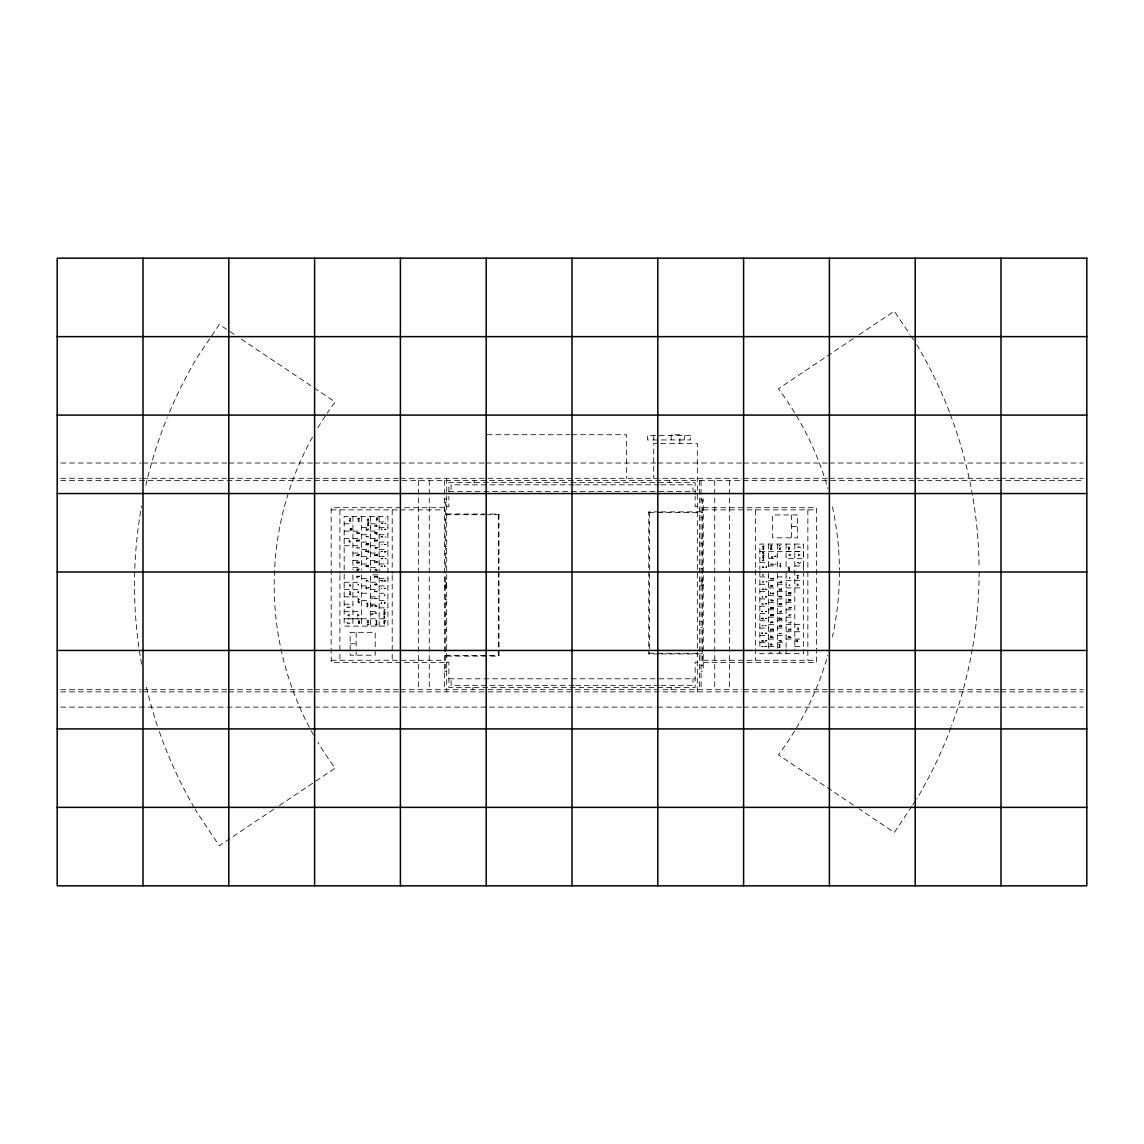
<?xml version="1.0" encoding="UTF-8"?>
<svg xmlns="http://www.w3.org/2000/svg" width="1144" height="1144" viewBox="0 0 1144 1144"><rect width="100%" height="100%" fill="white"/><g stroke="black" fill="none" stroke-linecap="round" stroke-linejoin="round"><path stroke-width="0.75" stroke-dasharray="5 3.75" d="M794.823 551.379L803.574 551.337L803.574 558.687L786.085 558.658M376.834 519.047L376.29 517.874L377.763 517.832M376.934 519.033L376.562 519.147M358.758 620.72L359.273 621.206L358.458 620.706M368.597 523.981L367.782 523.623L368.296 524.209M763.091 548.305L763.834 548.176L762.948 548.333M359.459 602.273L358.101 601.83L359.473 602.33M358.43 623.122L359.345 622.837L358.272 622.722M789.446 547.204L788.03 547.047M384.341 610.481L384.169 609.966M763.792 560.017L762.719 559.888L763.649 560.16M359.373 622.007L358.329 622.164M359.016 518.089L358.029 518.203L358.787 518.275M384.913 614.085L383.898 613.684L384.684 614.271M762.819 556.17L763.863 556.456L763.077 555.927M386.071 551.465L384.384 551.308L385.928 551.637M385.442 544.63L384.169 544.358M761.904 625.739C763.262 625.839 763.019 625.711 762.505 625.739M350.207 529.987L351.208 529.186M349.006 540.783L349.192 540.626M367.653 519.505L368.454 519.39M367.667 526.025L368.039 525.711M349.435 584.727L350.25 584.613M368.597 565.522L366.023 565.594M358 601.315L358.773 599.813M358.315 623.394L359.731 623.208M383.898 611.497L384.184 611.311M383.898 616.287L384.184 616.101M763.749 553.996L763.048 553.996M763.749 556.742L763.248 557.257M763.749 558.787L763.048 558.787M780.351 545.102L778.849 545.974M780.909 565.937L780.165 565.851M781.652 588.674L780.294 589.632L781.652 589.889M781.652 589.646L781.867 590.19M798.212 585.471L797.497 585.556M357.986 519.104L358.758 519.176M350.822 521.421L349.435 521.678M350.393 541.169L349.006 541.427M350.822 594.522L349.435 594.78L350.822 594.708M368.897 624.109L367.51 624.138M779.007 582.797L779.007 582.039M778.592 647.447L780.079 647.161M350.221 529.715L351.122 529.486M357.986 518.604L359.602 518.589L358.101 518.747M359.259 540.068L356.585 541.412L356.699 540.254M359.259 539.854L356.671 540.311M366.023 530.401L368.811 529.658L368.625 528.928L367.024 529.929L367.024 529.172L368.597 529.515L366.023 528.7M377.177 532.532L374.403 532.775L376.533 533.347L374.403 533.919L377.177 534.148M365.994 565.965L365.923 566.337M358 599.914L359.502 599.628M377.305 561.432L374.731 562.204M358.286 621.878L359.287 621.592M366.909 603.975L367.825 603.746M367.396 624.553L368.511 624.681L367.51 625.239M383.883 609.766L385.442 609.723M383.912 620.82L385.514 620.806M383.926 621.063L385.414 620.892M383.912 622.665L383.998 623.552L384.727 622.794M384.012 622.851L385.027 622.665M763.734 546.989L762.762 546.76L763.834 546.775M763.734 546.703L763.82 547.533L762.991 546.775M763.734 548.634C764.092 549.62 761.861 549.42 763.777 549.091M764.264 555.641C762.19 554.511 764.349 555.04 762.862 555.612M763.763 560.431L762.362 560.403M771.728 545.903L770.784 546.646M780.909 566.466L779.865 566.452M789.417 547.847L788.574 548.405M789.517 548.333L788.459 548.562M789.703 570.227L788.988 569.912M770.57 637.637L773.358 637.394L771.213 636.822L773.358 636.25L770.57 636.021M779.15 626.569L779.307 625.353A2.159 2.159 0 0 1 780.036 625.139A4.891 4.891 0 0 1 780.952 625.153C784.169 628.242 779.293 623.051 779.15 626.569L781.724 626.454M780.179 644.644L778.635 644.644M788.488 630.301L789.732 629.672C794.208 632.146 786.986 626.554 788.488 629.944M791.047 628.842L789.732 629.515M797.525 639.968L797.625 641.598L795.981 641.598L795.981 639.939L797.625 639.939L796.581 640.697M797.54 640.426L796.853 640.526M350.321 593.521L349.435 593.636M359.087 602.244L359.002 602.545M368.497 622.436L367.338 622.25M376.905 624.567L375.518 624.567M384.884 614.557L383.497 614.643M770.741 545.717L771.628 545.087M770.841 546.146L771.528 546.017M770.727 547.79L771.9 547.933M770.741 549.549L771.113 548.734L772.229 549.363M779.336 549.535L779.607 548.72L780.737 549.349M779.836 563.506L780.823 563.348M788.645 567.038L788.702 568.511M358.301 622.979L359.202 622.651M789.317 547.461L788.373 548.133M911.825 806.348L894.322 832.489L859.115 808.908M912.798 804.89L915.715 800.528M798.669 627.927L797.368 627.999M359.473 521.693L358.272 521.635M350.379 542.213L349.106 542.156M375.604 540.697L376.304 540.826M350.908 586.128L349.635 586.071M359.473 602.759L358.201 602.702M368.296 604.847L367.11 604.847M779.493 565.25L780.637 565.322M779.793 617.917L778.935 617.889L779.05 619.419L779.15 618.032M772.257 629.357L771.442 629.329M780.837 618.446L780.036 618.432M769.984 652.337L771.199 652.366M376.662 541.169L377.377 539.854L377.177 541.169M780.051 652.137L779.078 652.109M780.194 652.109L779.221 652.137M763.649 555.326L762.948 555.455M771.685 549.306L770.87 549.234M367.61 580.651C363.678 582.582 369.255 580.265 366.094 580.28L368.668 580.137L367.338 580.28L368.668 581.366M376.319 621.707L376.819 622.222M376.176 620.806L376.819 620.892M368.425 622.193L367.438 622.05L368.311 621.793M368.711 537.137C368.382 535.378 365.622 537.608 366.066 536.136C366.094 538.438 369.412 535.321 368.783 537.265M789.389 549.392L788.531 549.42M384.227 614.757L384.899 614.771M368.296 624.109L367.767 624.181M853.238 338.681L778.42 388.774A305.105 305.105 0 0 1 827.841 488.517M859.115 334.763L894.322 311.182L909.88 334.42M273.573 809.38L219.29 845.731L196.94 812.326A444.787 444.787 0 0 1 195.138 809.28M279.451 805.462L335.206 768.139A305.105 305.105 0 0 1 317.889 742.442M779.536 644.329L779.707 644.458M383.998 613.255L384.985 613.384L384.37 612.898M367.825 519.848L368.325 519.862M367.739 620.863L368.425 620.877M376.176 624.638L376.819 624.638M779.45 545.974L779.979 545.988M377.763 519.605L376.376 519.605L376.934 520.291M770.927 547.933L771.571 547.933M798.154 578.535L797.325 578.02L797.983 578.564M779.922 645.516L779.078 645.116L779.765 645.616M384.198 616.544L384.556 616.53M356.699 541.112L357.843 540.569L356.699 540.039M789.903 629.586L791.047 629.043M788.488 630.101L789.56 629.586L788.488 629.086M798.183 584.069L796.896 584.098M377.305 561.661L376.09 562.147L377.305 562.619L375.875 562.204M770.441 608.379L771.657 608.022L770.441 607.535M770.441 608.665L773.015 608.079M763.077 557.814L763.863 558.215L763.148 557.786M367.91 517.917L368.296 518.504M384.327 611.797L384.556 611.74M349.635 518.447L350.436 518.933L349.749 518.432M788.988 549.463L788.716 549.506M796.767 585.113L798.212 584.884M797.296 629.028L798.755 628.8M779.05 603.832L779.121 604.189M377.877 519.519L376.719 520.234M357.6 577.048L359.43 576.176L356.671 576.204M781.652 588.845L780.136 589.517L779.078 588.745M359.33 554.554L356.542 555.212L359.33 556.041M359.33 554.697L356.756 555.298L359.33 555.913M788.416 615.601L791.205 614.943L788.416 614.113L790.99 614.857M779.15 640.597L780.723 640.24L780.723 640.997L778.935 640.511L781.724 639.868L780.937 640.182L781.724 641.226M383.883 618.017L385.027 617.746L383.855 617.932M384.57 624.395L384.441 623.737M780.294 563.878L780.294 564.478M780.294 566.752L780.294 567.352M384.842 529.386L385.986 529.143L384.355 529.386M797.883 630.001L798.555 629.529M384.041 622.393L384.741 621.878M779.75 646.589L779.05 646.303L779.865 645.902M349.749 591.534L350.321 592.134L349.878 591.591M384.713 611.311L384.041 611.311M384.713 616.101L383.883 616.101M350.75 592.692L349.492 593.135M796.996 577.477L798.14 577.534M367.724 551.737L367.009 551.737M376.433 555.712L377.391 555.841L377.391 554.382L376.319 554.397L377.177 555.712M771.313 614.442L770.355 614.314L770.355 615.787L771.456 615.715L770.57 614.442M358.544 532.589L359.402 533.719L356.613 532.661L357.514 533.733L356.399 533.79L356.399 532.532L359.187 533.604L359.187 532.732M789.203 637.566L788.345 636.436L791.133 637.508L790.232 636.436L791.348 636.364L791.348 637.623L788.559 636.564L788.559 637.437M766.022 581.724L767.166 581.953L766.337 581.538M367.582 604.304L366.924 604.304M376.905 623.637L375.875 623.938L376.905 624.138M375.332 569.14L374.588 569.884L377.134 570.27L374.345 569.898L377.134 569.14M381.596 588.617C381.109 587.802 381.638 588.445 381.41 588.445M772.414 601.158L773.301 600.171L770.613 599.885M349.707 540.697L349.049 540.626M377.177 532.704L374.646 532.889L376.733 533.233L374.646 533.805L377.177 533.976M770.57 637.451L773.101 637.279L771.013 636.922L773.101 636.364L770.57 636.193M762.891 641.212C765.422 640.568 760.46 641.455 762.462 641.212M357.857 547.232L357.629 547.247A1.787 1.787 0 0 0 357.014 547.275C354.769 548.09 361.161 548.677 359.187 547.504A1.83 1.83 0 0 0 358.229 547.232M789.889 622.937C791.376 622.436 791.205 620.72 790.733 622.879A1.787 1.787 0 0 1 790.146 623.051C786.8 623.351 789.303 619.919 788.674 622.722A1.83 1.83 0 0 0 789.517 622.937M367.138 558.186C365.694 558.915 367.396 560.574 366.352 558.186C369.698 557.028 368.511 561.404 368.354 558.386A1.644 1.644 0 0 0 367.539 558.186M780.608 611.983C781.881 611.068 780.923 609.738 781.152 612.054C777.806 612.869 779.536 608.837 779.393 611.783A1.644 1.644 0 0 0 780.208 611.983M771.8 586.486C775.975 585.499 768.282 584.47 771.313 586.443C777.048 586.057 767.481 584.083 771.514 586.6M771.285 645.044C773.945 642.356 767.081 645.731 773.172 644.83C775.418 643.185 767.495 643.428 770.984 645.159M763.248 581.853L762.204 582.053L763.92 581.824M376.462 524.982C372.672 525.682 374.846 527.127 377.92 526.111C373.301 523.237 378.063 528.528 376.719 525.125M384.527 588.459L385.542 588.116L383.826 588.331M786.085 551.379L794.823 551.337M361.661 618.79L344.172 618.818L387.902 618.79M487.001 434.706L569.984 434.706M571.757 434.706L626.483 434.706L626.483 478.292M60.775 463.034L141.213 463.034M143 463.034L227.012 463.034M228.8 463.034L312.812 463.034M314.6 463.034L398.612 463.034M400.4 463.034L484.412 463.034M486.2 463.034L570.212 463.034M572 463.034L656.012 463.034M657.8 463.034L741.812 463.034M743.6 463.034L827.612 463.034M829.4 463.034L913.412 463.034M915.2 463.034L999.212 463.034M1001 463.034L1083.225 463.034M60.775 478.292L141.213 478.292M143 478.292L227.012 478.292M228.8 478.292L312.812 478.292M314.6 478.292L398.612 478.292M400.4 478.292L741.812 478.292M743.6 478.292L827.612 478.292M829.4 478.292L913.412 478.292M915.2 478.292L999.212 478.292M1001 478.292L1083.225 478.292M60.775 480.466L1083.239 480.466M573.773 484.827L451.051 484.827L451.051 491.362M575.561 484.827L659.159 484.827M660.932 484.827L692.949 484.827L692.949 491.362M448.863 491.362L695.137 491.362M444.516 498.998L446.689 498.998M701.058 498.998L703.231 498.998L703.231 671.17L701.058 671.17M701.058 500.1L702.43 500.1L702.43 665.722L701.058 665.722M446.689 502.259L445.316 502.259L445.316 569.941M446.689 506.62L448.863 506.62L448.863 496.353M697.311 506.62L695.137 506.62L695.137 496.353M444.516 507.707L331.188 507.707L331.188 662.447L444.516 662.447M703.231 507.721L816.559 507.721L816.559 662.447L703.231 662.447M331.188 509.895L398.469 509.895M400.243 509.895L444.516 509.895M703.231 509.895L816.559 509.895M659.216 511.868L648.748 511.868L648.748 653.953L659.216 653.953M660.96 511.868L701.058 511.868M648.748 512.555L702.43 512.555M446.689 514.028L498.998 514.028L498.998 569.941M445.316 514.714L484.069 514.714M485.842 514.714L498.998 514.714M701.058 517.703L702.43 517.703M358.101 519.891L359.102 519.691L358.101 519.948M367.167 519.848L368.568 519.776M445.316 519.891L446.689 519.891M349.435 520.549L350.321 520.549M349.435 520.606L350.164 520.606M358.101 520.835L359.33 520.777M379.15 521.964L387.902 521.964M344.172 523.795L352.924 523.795M370.413 523.795L379.15 523.795M369.069 525.639L367.667 525.639M791.591 526.383L797.582 526.383M361.661 527.456L370.413 527.456M379.15 527.456L387.902 527.456M350.221 528.843L351.451 528.785M344.172 531.102L361.661 531.102M370.413 531.102L379.15 531.102M361.661 534.763L370.413 534.763M379.15 534.763L387.902 534.763M344.172 538.424L361.661 538.424M370.413 538.424L379.15 538.424M701.058 538.295L702.43 538.295M445.316 540.44L446.689 540.44M361.661 542.07L370.413 542.07M379.15 542.07L387.902 542.07M701.058 543.886L702.43 543.886M386 544.358L384.398 544.544M381.624 544.444L382.325 544.444M772.229 545.531L770.927 545.531M344.172 545.731L361.661 545.731M370.413 545.731L379.15 545.731M445.316 546.446L446.689 546.446M763.834 547.104L762.919 547.332M374.717 547.361L377.291 547.49M780.48 547.919C779.665 548.019 779.865 548.148 779.579 548.434M361.661 549.377L370.413 549.377M379.15 549.377L387.902 549.377M759.845 551.379L803.574 551.379M352.924 553.038L361.661 553.038M370.413 553.038L379.15 553.038M701.058 553.153L702.43 553.153M445.316 553.353L446.689 553.353M374.617 555.054L377.177 555.054M374.617 555.183L377.177 555.183M361.661 556.685L370.413 556.685M379.15 556.685L387.902 556.685M768.596 558.658L777.334 558.658M352.924 560.346L361.661 560.346M370.413 560.346L379.15 560.346M356.585 561.976L359.159 561.976M356.585 562.119C359.96 562.276 353.467 564.507 359.159 562.119M759.845 562.305L768.596 562.305M379.15 563.978L387.902 563.978M361.661 564.006L370.413 564.006M774.559 564.321L776.361 564.106M701.058 564.893L702.43 564.893M366.023 565.722L367.267 565.722L366.023 566.595M368.597 565.722L367.481 565.722L368.597 566.595M768.596 565.965L777.334 565.965M794.823 565.965L803.574 565.965L803.574 544.072L759.845 544.072L759.845 569.612M366.023 566.723L368.625 566.881M766.594 566.738L766.437 567.596M762.261 567.209L763.706 567.195M352.924 567.653L361.661 567.653M370.413 567.624L379.15 567.624M701.058 568.325L702.43 568.325M356.656 569.054L359.43 568.997L356.742 570.298L359.216 570.298L356.442 570.441L359.116 569.297L356.656 569.297M789.646 569.212L788.645 569.397M789.646 570.356L788.159 570.541M356.671 576.447L359.245 576.447C353.253 577.362 364.493 578.392 356.671 577.649M798.312 576.519L797.425 576.519M374.617 576.733L377.177 576.733M374.617 576.862L377.177 576.862M759.845 576.919L768.596 576.919M777.334 576.919L786.085 576.919M361.661 578.549L370.413 578.549M379.15 578.564L387.902 578.564M770.556 578.964L773.129 578.821M701.058 580.122L702.43 580.122M768.596 580.58L777.334 580.58M786.085 580.58L803.574 580.58M701.058 581.881L702.43 581.881M344.172 582.267L361.661 582.267M370.413 582.239L379.15 582.239M445.316 582.396L446.689 582.396M779.007 582.353L781.581 582.482M701.058 583.941L702.43 583.941M445.316 584.041L446.689 584.041M777.334 584.241L786.085 584.241M759.845 584.255L768.596 584.255M444.516 585.07L446.689 585.07M701.058 585.084L703.231 585.084M349.535 585.342L350.922 585.285M701.058 585.585L702.43 585.585M379.15 585.914L387.902 585.914M361.661 585.928L370.413 585.928M445.316 586.1L446.689 586.1M366.166 587.816L368.74 587.687M445.316 587.859L446.689 587.859M768.596 587.93L777.334 587.93M786.085 587.887L803.574 587.887M344.172 589.589L361.661 589.589M370.413 589.589L379.15 589.589M779.078 589.889L780.408 589.889L779.078 588.988M779.078 590.018L781.652 590.018M374.617 591.205L377.191 591.334M759.845 591.605L768.596 591.605M777.334 591.62L786.085 591.62M791.076 592.377L788.502 592.506L790.146 593.107M361.661 593.236L370.413 593.236M379.15 593.236L387.902 593.236M770.57 593.293L773.129 593.436M788.502 593.707L791.076 593.707M791.076 593.836L788.316 593.993L790.39 593.035M768.596 595.266L777.334 595.266M786.085 595.338L794.823 595.338M779.093 596.381C782.839 595.624 782.996 598.441 779.093 596.51M344.172 596.896L361.661 596.896M370.413 596.896L379.15 596.896M371.271 598.741L373.073 598.526M759.845 598.913L768.596 598.913M777.334 598.927L786.085 598.927M445.316 599.656L446.689 599.656M788.531 599.613C795.309 599.699 782.868 602.23 791.09 600.986M788.531 599.856L791.004 599.856M770.613 600.028L773.258 600.529L770.613 601.158M361.661 600.543L370.413 600.543M379.15 600.543L387.902 600.543M788.631 600.857L791.09 600.857M358.101 601.015L358.987 600.957M768.596 602.545L777.334 602.545M786.085 602.502L794.823 602.502M445.316 603.088L446.689 603.088M779.15 603.431L781.724 603.431M779.15 603.56L780.265 603.56L779.15 604.432M781.724 603.56L780.48 603.56L781.724 604.432M344.172 604.204L352.924 604.204M370.413 604.204L379.15 604.204M779.15 604.561L781.724 604.561M371.285 605.834L373.187 605.834L371.385 606.048M777.334 606.163L786.085 606.163M759.845 606.177L768.596 606.177M366.924 606.821L367.825 606.821M379.15 607.85L387.902 607.85M773.015 607.95L770.441 607.307M768.596 609.823L777.334 609.823M786.085 609.823L794.823 609.823M344.172 611.511L361.661 611.511M370.413 611.511L379.15 611.511M759.845 613.47L768.596 613.47M777.334 613.47L786.085 613.47M701.058 614.643L702.43 614.643M445.316 614.828L446.689 614.828M770.57 614.986L773.129 614.986M770.57 615.114L773.129 615.114M768.596 617.131L777.334 617.131M786.085 617.131L794.823 617.131M779.15 619.033L780.279 618.561M781.724 619.033L780.494 618.561M779.15 619.161L781.724 619.161M367.009 620.82L368.511 620.663M375.518 620.734L376.905 620.734M759.845 620.777L768.596 620.777M777.334 620.777L786.085 620.777M701.058 621.535L702.43 621.535M375.847 622.222L376.905 622.293M770.455 622.808L773.029 622.679M445.316 624.095L446.689 624.095M768.596 624.438L777.334 624.438M786.085 624.438L803.574 624.438M766.122 625.568L765.093 625.568L766.122 625.711M762.748 625.797L763.577 625.797M779.15 626.326L781.724 626.326M701.058 627.541L702.43 627.541M759.845 628.085L768.596 628.085M777.334 628.085L786.085 628.085M445.316 629.686L446.689 629.686M770.57 629.929L771.685 629.472M773.129 629.929L771.9 629.472M770.57 630.072L773.129 630.072M768.596 631.745L777.334 631.745M786.085 631.745L803.574 631.745M759.845 635.406L768.596 635.406M777.334 635.406L786.085 635.406M768.596 639.053L777.334 639.053M786.085 639.053L803.574 639.053M796.367 641.312L797.525 641.384M759.845 642.713L768.596 642.713M777.334 642.713L786.085 642.713M350.164 643.772L356.156 643.772M768.596 646.36L777.334 646.36M794.823 646.36L803.574 646.36L803.574 573.273M778.692 647.232L780.079 647.232M648.748 653.267L702.43 653.267M660.96 653.953L701.058 653.953M445.316 655.426L487.63 655.426M489.403 655.426L498.998 655.426M446.689 656.113L498.998 656.113L498.998 571.714M331.188 660.26L444.516 660.26M703.231 660.274L816.559 660.274M446.689 662.219L448.863 662.219L448.863 687.501L695.137 687.501L695.137 662.219L697.311 662.219M446.689 667.896L445.316 667.896L445.316 571.714M444.516 671.156L446.689 671.156M448.863 678.792L695.137 678.792M573.773 685.327L451.051 685.327L451.051 678.792M575.561 685.327L659.159 685.327M660.932 685.327L692.949 685.327L692.949 678.792M60.775 689.689L141.213 689.689M143 689.689L227.012 689.689M228.8 689.689L312.812 689.689M314.6 689.689L398.612 689.689M400.4 689.689L741.812 689.689M743.6 689.689L827.612 689.689M829.4 689.689L913.412 689.689M915.2 689.689L999.212 689.689M1001 689.689L1083.225 689.689M60.775 691.863L141.213 691.863M143 691.863L227.012 691.863M228.8 691.863L312.812 691.863M314.6 691.863L398.612 691.863M400.4 691.863L741.812 691.863M743.6 691.863L827.612 691.863M829.4 691.863L913.412 691.863M915.2 691.863L999.212 691.863M1001 691.863L1083.225 691.863M60.775 707.121L656.012 707.121M657.8 707.121L741.812 707.121M743.6 707.121L827.612 707.121M829.4 707.121L913.412 707.121M915.2 707.121L999.212 707.121M1001 707.121L1083.225 707.121M381.996 529.286L380.981 528.885L381.996 529.429M384.999 536.822L385.943 537.179M762.748 633.061L761.804 633.261M762.433 633.318L761.804 633.161M762.748 632.975L761.804 632.889M788.273 567.453L789.589 566.952M350.75 519.533L349.492 520.034M367.968 552.252L368.811 552.266L368.783 550.764L368.597 552.137M771.099 628.871L770.455 630.33L770.57 629M763.405 547.676L763.048 548.376M366.023 528.943L366.809 529.987M779.15 640.783L781.724 641.355M358.015 540.654L359.259 541.284M358.186 540.569L359.259 541.083M780.136 548.905L779.436 549.349M780.079 547.919L779.436 548.376M765.15 611.497L766.137 611.725A1.745 1.745 0 0 1 765.622 611.697M382.439 558.587L381.61 558.444A1.745 1.745 0 0 1 382.125 558.472M762.891 549.206L763.734 548.762L763.048 549.206M233.962 334.248L219.29 324.424L196.94 357.829A444.787 444.787 0 0 0 167.782 416.273M241.298 339.153L335.206 402.016A305.105 305.105 0 0 0 327.184 413.213M853.238 804.99L778.42 754.897A305.105 305.105 0 0 0 827.841 655.154M798.698 629.529L797.897 629.986M366.967 603.36L367.953 603.045L366.824 603.317M366.924 606.177L367.953 605.92L366.824 606.191M910.853 335.878L913.77 340.226M772.114 578.421C769.683 578.077 770.284 578.135 772.114 578.821M807.85 509.895L807.85 570.055M807.85 571.814L807.85 660.274M803.574 565.965L803.574 570.341M803.574 649.292L803.574 653.682L759.845 653.682L759.845 649.563M794.823 544.072L794.823 650.75M791.591 514.943L791.591 537.837M786.085 544.072L786.085 569.612M786.085 573.273L786.085 647.404M786.085 648.977L786.085 653.682M777.334 544.072L777.334 569.612M777.334 573.273L777.334 650.75M771.9 622.679C775.031 620.291 767.266 622.665 771.685 622.679M768.596 544.072L768.596 569.612M768.596 573.273L768.596 648.19M759.845 571.085L759.845 648.19M755.54 509.895L755.54 568.282M755.54 570.055L755.54 660.274M729.386 480.48L729.386 689.689M714.743 480.466L714.743 689.689M701.058 480.48L701.058 689.689M699.484 480.466L699.484 689.689M697.311 691.863L697.311 443.414L653.724 443.414L653.724 478.292M695.137 494.637L695.137 482.654L448.863 482.654L448.863 494.637M684.327 435.578L684.327 439.939M679.879 443.414L679.879 434.706L671.156 434.706L671.156 443.414M671.156 687.501L671.156 689.689M669.855 480.466L669.855 482.654M653.724 435.578L653.724 439.939M649.434 512.555L649.434 653.267M498.312 514.714L498.312 569.941M498.312 571.714L498.312 655.426M474.145 480.466L474.145 482.654M472.844 687.501L472.844 689.689M446.689 478.292L446.689 691.863M444.516 480.466L444.516 689.689M429.257 480.466L429.257 689.689M418.361 480.466L418.361 689.689M392.206 509.895L392.206 573.573M392.206 575.346L392.206 660.26M385.485 602.959L384.041 603.06M379.15 516.487L379.15 571.256M379.15 626.097L379.15 574.889L370.413 574.889L370.413 626.097M376.061 540.697L377.177 540.225L374.617 540.097L375.847 540.697M376.061 547.49C380.452 547.533 372.758 549.835 375.847 547.49M375.847 591.334C377.634 591.848 377.634 592.506 375.632 591.334M370.413 516.487L370.413 571.242M367.467 551.608L368.597 551.136L366.023 551.008L367.253 551.608M361.661 516.487L361.661 570.041M361.661 574.817L361.661 626.097M356.156 632.332L356.156 650.307M356.156 651.951L356.156 655.212M352.924 516.487L352.924 569.798M352.924 574.817L352.924 626.097M350.164 650.307L350.164 632.332L375.218 632.332L375.218 655.212L350.164 655.212L350.164 651.951M344.172 570.084L344.172 516.487L387.902 516.487L387.902 626.097L344.172 626.097L344.172 571.828M339.897 509.895L339.897 573.573M339.897 575.346L339.897 660.26M979.121 571.828A444.787 444.787 0 0 1 972.643 647.447M972.343 649.177A444.787 444.787 0 0 1 951.608 725.811M950.993 727.47A444.787 444.787 0 0 1 916.687 799.084M916.687 344.587A444.787 444.787 0 0 1 949.749 412.884M950.378 414.543A444.787 444.787 0 0 1 979.107 568.311M839.439 571.828A305.105 305.105 0 0 1 832.446 636.779M832.446 506.892A305.105 305.105 0 0 1 839.439 570.112M313.556 735.006A305.105 305.105 0 0 1 313.556 435.149M317.889 427.713A305.105 305.105 0 0 1 326.226 414.643M194.251 807.75A444.787 444.787 0 0 1 159.03 730.744M157.329 725.725A444.787 444.787 0 0 1 145.846 684.913M141.584 664.163A444.787 444.787 0 0 1 141.584 505.991M145.846 485.242A444.787 444.787 0 0 1 167.11 417.903M382.453 566.137L381.038 566.237L382.453 566.137M765.293 603.746L766.709 603.918L765.293 603.746M766.752 640.712L765.121 641.083L766.752 640.712M381.238 523.509L382.897 523.58L381.238 523.509M766.537 646.446L764.85 646.589L766.537 646.446M763.291 558.944L763.291 558.944M789.946 607.378L791.162 608.05L788.588 608.179C791.133 606.391 786.257 608.808 789.66 607.121C791.934 607.178 791.862 608.022 789.946 607.378M357.958 598.998L358.83 598.855L357.986 598.927M367.524 520.978L368.582 520.949L367.524 520.978M380.981 536.793L382.654 536.979L380.981 536.793M766.78 633.275L765.093 633.175L766.78 633.275M763.777 546.103L762.691 546.131L763.877 546.103M763.792 552.323L762.719 552.423L763.792 552.323M368.711 524.91L367.682 524.638L368.697 524.982M762.719 553.196L763.906 553.281L762.719 553.196M778.764 633.361C783.94 634.105 780.351 633.19 778.821 633.247M788.173 567.882L789.646 568.325L788.173 567.882M374.574 598.627L377.062 598.684L374.603 598.569M377.077 605.948L375.918 606.206L377.077 605.948M376.047 624.853L376.948 624.91L376.047 624.853M770.684 564.164L773.172 564.221L770.684 564.164M374.588 605.891L375.961 606.048L374.731 606.005M368.811 544.301L368.439 544.801A2.159 2.159 0 0 1 367.71 545.016A4.891 4.891 0 0 1 366.809 545.016C363.32 543.143 369.598 545.216 368.811 544.301M770.813 548.148L771.556 548.491L770.699 548.276M382.325 551.537L381.095 551.594L382.325 551.537M765.436 618.575L766.666 618.632L765.436 618.575M382.396 580.866L380.709 580.594L382.282 580.852M765.365 589.231L767.038 589.56L765.45 589.131M377.305 518.947L376.319 519.347L377.406 518.947M381.352 580.737L382.282 580.823L381.352 580.737M766.78 596.896L765.193 596.925L766.78 596.896M374.403 584.184C377.22 587.401 378.378 581.624 374.403 584.184M761.775 640.897L763.034 640.783L761.861 640.797M385.757 518.261L385.785 518.203M377.305 584.355L374.574 584.355L377.305 584.355M385.371 552.037L384.398 551.937L385.371 552.037M762.39 618.089L763.348 618.232L762.447 618.032M761.675 618.704L762.633 618.832L761.704 618.661M384.384 565.937C385.285 567.696 385.943 565.465 384.384 565.937M763.377 604.132L761.89 603.86L763.377 604.132M761.918 618.446L763.363 618.847L761.918 618.446M382.024 558.73L381.224 558.73L381.924 558.858M765.736 611.382L766.523 611.396L765.822 611.311M359.159 562.633C356.842 564.607 360.632 561.046 359.159 562.633M762.733 597.111L761.918 596.925L762.805 596.968M762.548 618.832L761.761 618.732L762.533 618.79M368.883 580.508L368.883 580.508M779.093 597.025L778.978 595.981L779.093 597.025M773.058 622.365L773.129 622.35M383.926 621.292L384.942 621.278L384.012 621.321M369.069 522.708L367.667 523.008L369.112 522.708M368.768 587.301L368.84 588.216L368.84 587.287M796.925 575.646L798.312 575.389L796.925 575.646M350.121 528.585L350.121 530.23L351.766 530.23L351.766 528.571L350.207 528.585M365.837 550.764L365.923 551.665L365.923 550.736M374.417 539.854L374.403 541.369L375.361 541.355L374.503 539.839M374.417 554.64L374.503 555.612L374.503 554.625M374.546 561.675L374.617 562.633L374.546 561.675M365.98 587.301L365.951 588.817L367.138 588.803L365.98 587.301M374.417 576.218L374.503 577.405L374.417 576.218M377.205 576.218L377.291 577.405L377.205 576.218M374.431 590.962L374.517 591.877L374.517 590.947M383.898 612.712L385.499 612.898L383.998 612.755M763.863 557.414L762.247 557.257L763.749 557.414M773.158 578.306L773.23 579.221L773.158 578.306M770.384 592.778L770.455 593.965L770.455 592.764M773.158 592.778L773.244 593.965L773.158 592.778M781.795 582.797L780.623 581.366L781.795 581.352L781.795 582.797M773.044 607.55L773.129 608.508L773.129 607.521M773.158 614.585L773.244 615.543L773.158 614.585M773.358 630.244L772.386 628.814L773.358 628.8L773.33 630.301M781.752 618.518L781.824 619.419L781.752 618.518M358.286 584.641C356.399 585.142 360.117 585.113 358.286 584.641M789.961 584.884C789.489 586.815 788.259 583.726 789.46 585.528L789.961 584.884M358.601 591.791L358.101 592.435C356.57 590.733 358.83 593.793 358.601 591.791M789.646 577.734C787.758 578.235 791.476 578.221 789.646 577.734M383.74 580.995L385.685 581.066L384.341 580.752A1.487 1.487 0 0 0 383.926 580.88L383.826 580.938M764.078 589.088L763.82 589.289A1.487 1.487 0 0 1 763.405 589.417L762.076 589.088L764.078 589.088M348.391 606.62L346.932 607.607L350.193 607.607L348.391 606.62M349.292 614.199L347.676 615.286L349.292 616.173L349.292 614.199M359.073 615.172L357.457 616.258L357.457 614.285L359.073 615.172M350.221 622.779L348.748 623.766L346.961 622.779L350.221 622.779M798.998 546.389L797.525 547.375L800.786 547.375L798.998 546.389M790.289 553.91L788.674 554.997L790.289 555.884L790.289 553.91M800.085 554.883L798.455 555.97L798.455 553.996L800.085 554.883M800.814 562.548L799.356 563.534L797.568 562.548L800.814 562.548M384.956 523.48L385.957 523.394L385.07 523.48M763.019 646.546L761.79 646.775L763.019 646.546M386.129 558.801L385.113 558.429L386.129 558.801M762.633 611.082L761.618 611.454L762.633 611.182M373.187 613.799L371.457 614.271L373.187 613.799M776.29 556.027L774.559 556.37L776.29 556.027M690.561 435.578L647.49 435.578L647.49 439.939L690.561 439.939L690.561 435.578M797.582 514.943L772.529 514.943L772.529 537.837L797.582 537.837L797.582 514.943M368.597 543.7L366.023 543.7L368.597 543.829M772.972 557.028L771.228 557.142L772.972 557.028M763.062 566.723L762.905 567.581L763.062 566.723M766.18 566.738L766.022 567.596L766.18 566.738M763.077 574.331L762.919 575.346L763.077 574.331M384.827 594.823L384.67 595.838L384.827 594.823M381.309 602.573L381.152 603.431L381.309 602.573M381.724 602.573L381.567 603.431L381.724 602.573M384.842 602.588L384.684 603.431L384.842 602.588M376.519 613.027L374.774 613.027L376.519 613.141"/><path stroke-width="1.5" d="M57.2 336.636L1086.8 336.636M57.2 415.086L1086.8 415.086M57.2 493.55L1086.8 493.55M57.2 572L1086.8 572M57.2 650.45L1086.8 650.45M57.2 728.914L1086.8 728.914M57.2 807.364L1086.8 807.364M1001 258.172L1001 885.828M915.2 258.172L915.2 885.828M829.4 258.172L829.4 885.828M743.6 258.172L743.6 885.828M657.8 258.172L657.8 885.828M572 258.172L572 885.828M486.2 258.172L486.2 885.828M400.4 258.172L400.4 885.828M314.6 258.172L314.6 885.828M228.8 258.172L228.8 885.828M143 258.172L143 885.828M1086.8 258.172L57.2 258.172L57.2 885.828L1086.8 885.828L1086.8 258.172"/></g></svg>
